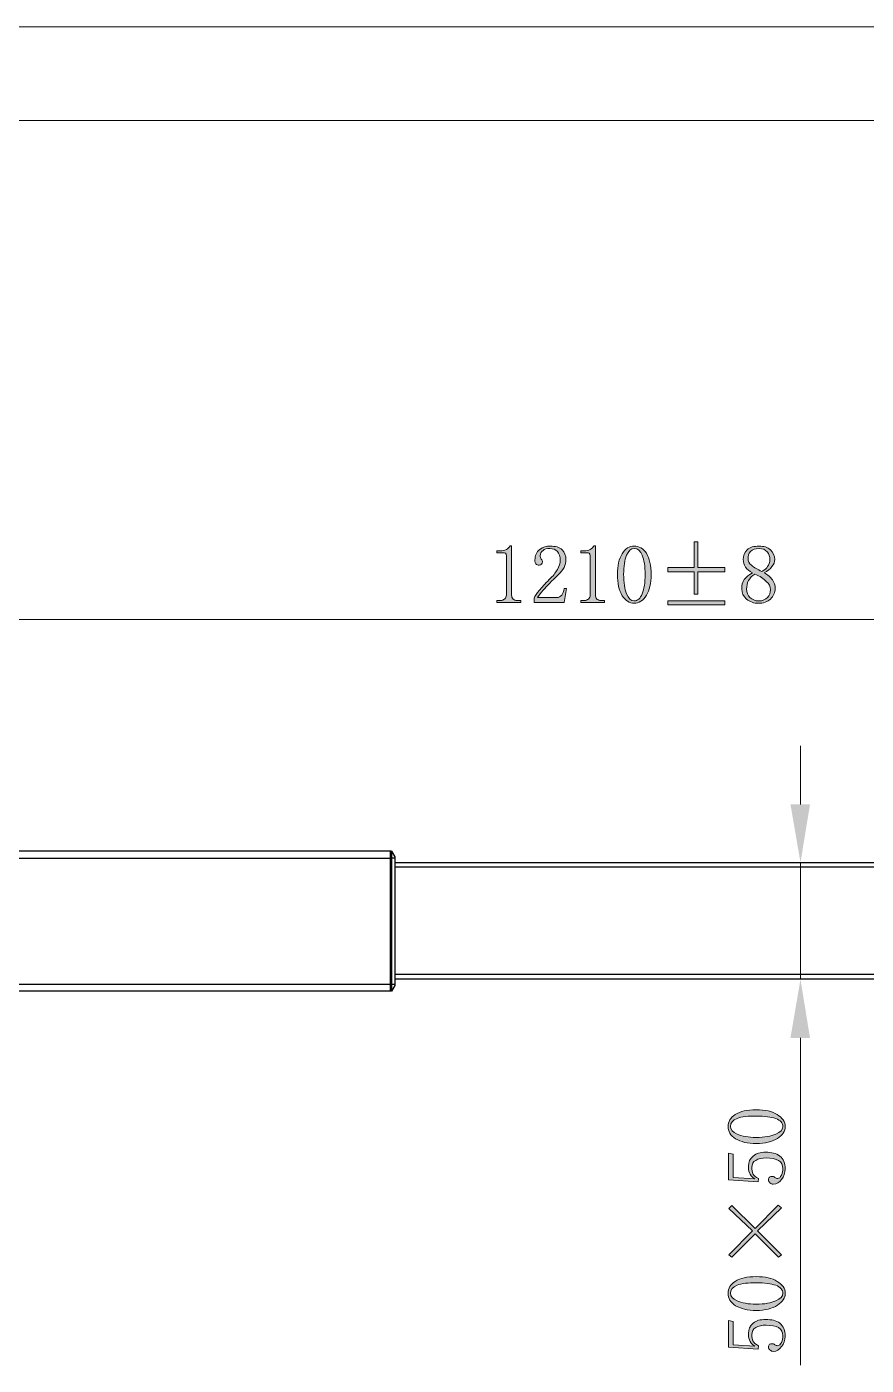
# Model space of a CAD drawing. Header units: millimetres. Extents: x 0 to 297, y 0 to 206.
# Drawn here: x 104.4 to 141.6, y 146.8 to 206.3 of the extents above; entities that cross this region are included whole.
import ezdxf

# ---------------------------------------------------------------- set-up
doc = ezdxf.new("R2010")
doc.units = ezdxf.units.MM

msp = doc.modelspace()

# ---------------------------------------------------------------- hatches: boundary and pattern name
h = msp.add_hatch(color=7)
edge = h.paths.add_edge_path(flags=0)
edge.add_spline(control_points=[(125.896088, 183.2456), (125.896088, 183.2456), (125.896088, 181.044302), (125.896088, 181.044302), (125.896088, 180.980802), (125.91729, 180.917302), (125.959588, 180.875004), (126.001886, 180.8326), (126.065386, 180.811504), (126.150088, 180.811504), (126.150088, 180.811504), (126.29829, 180.811504), (126.29829, 180.811504), (126.29829, 180.811504), (126.29829, 180.726802), (126.29829, 180.726802), (126.29829, 180.726802), (125.239886, 180.726802), (125.239886, 180.726802), (125.239886, 180.726802), (125.239886, 180.811504), (125.239886, 180.811504), (125.239886, 180.811504), (125.388088, 180.811504), (125.388088, 180.811504), (125.47279, 180.811504), (125.53629, 180.8326), (125.578588, 180.875004), (125.642088, 180.917302), (125.66329, 180.980802), (125.66329, 181.044302), (125.66329, 181.044302), (125.66329, 182.8011), (125.66329, 182.8011), (125.66329, 182.843504), (125.642088, 182.885802), (125.620886, 182.907004), (125.59979, 182.9281), (125.557386, 182.9281), (125.515088, 182.9281), (125.515088, 182.9281), (125.239886, 182.9281), (125.239886, 182.9281), (125.239886, 182.9281), (125.239886, 183.012802), (125.239886, 183.012802), (125.239886, 183.012802), (125.388088, 183.012802), (125.388088, 183.012802), (125.493886, 183.012802), (125.578588, 183.034004), (125.66329, 183.076302), (125.72679, 183.1186), (125.79029, 183.1821), (125.832588, 183.2456), (125.832588, 183.2456), (125.896088, 183.2456), (125.896088, 183.2456)], knot_values=[0, 0, 0, 0, 1, 1, 1, 2, 2, 2, 3, 3, 3, 4, 4, 4, 5, 5, 5, 6, 6, 6, 7, 7, 7, 8, 8, 8, 9, 9, 9, 10, 10, 10, 11, 11, 11, 12, 12, 12, 13, 13, 13, 14, 14, 14, 15, 15, 15, 16, 16, 16, 17, 17, 17, 18, 18, 18, 19, 19, 19, 19], degree=3, periodic=1)
edge = h.paths.add_edge_path(flags=0)
edge.add_spline(control_points=[(128.055088, 182.589504), (128.055088, 182.758802), (128.01279, 182.907004), (127.928088, 182.9916), (127.843386, 183.076302), (127.737588, 183.1186), (127.589386, 183.1186), (127.462386, 183.1186), (127.356588, 183.097504), (127.293088, 183.034004), (127.208386, 182.970504), (127.166088, 182.885802), (127.166088, 182.8011), (127.166088, 182.7376), (127.18729, 182.695302), (127.208386, 182.653004), (127.25079, 182.6106), (127.271886, 182.568302), (127.271886, 182.526004), (127.271886, 182.4836), (127.25079, 182.441302), (127.229588, 182.4201), (127.208386, 182.399004), (127.166088, 182.377802), (127.12379, 182.377802), (127.06029, 182.377802), (127.017886, 182.399004), (126.975588, 182.441302), (126.93329, 182.462504), (126.93329, 182.526004), (126.93329, 182.6106), (126.93329, 182.8011), (126.99679, 182.970504), (127.144886, 183.076302), (127.293088, 183.1821), (127.44129, 183.224504), (127.610588, 183.224504), (127.843386, 183.224504), (128.01279, 183.1821), (128.13979, 183.0551), (128.245588, 182.949302), (128.309088, 182.8011), (128.309088, 182.631802), (128.309088, 182.504802), (128.26679, 182.399004), (128.224386, 182.272004), (128.160886, 182.1661), (128.07629, 182.060302), (127.970386, 181.954504), (127.674088, 181.679302), (127.462386, 181.446504), (127.31429, 181.2771), (127.166088, 181.107802), (127.06029, 181.002004), (127.039088, 180.938504), (127.039088, 180.938504), (127.906886, 180.938504), (127.906886, 180.938504), (127.991588, 180.938504), (128.055088, 180.980802), (128.118588, 181.044302), (128.182088, 181.107802), (128.20329, 181.2136), (128.224386, 181.3406), (128.224386, 181.3406), (128.33029, 181.3406), (128.33029, 181.3406), (128.33029, 181.3406), (128.224386, 180.726802), (128.224386, 180.726802), (128.224386, 180.726802), (126.890886, 180.726802), (126.890886, 180.726802), (126.890886, 180.726802), (126.890886, 180.917302), (126.890886, 180.917302), (126.93329, 181.002004), (127.017886, 181.129004), (127.12379, 181.256004), (127.229588, 181.383004), (127.37779, 181.552302), (127.56829, 181.742802), (127.737588, 181.891004), (127.843386, 182.0391), (127.928088, 182.187302), (128.01279, 182.335504), (128.055088, 182.462504), (128.055088, 182.589504), (128.055088, 182.589504), (128.055088, 182.589504), (128.055088, 182.589504)], knot_values=[0, 0, 0, 0, 1, 1, 1, 2, 2, 2, 3, 3, 3, 4, 4, 4, 5, 5, 5, 6, 6, 6, 7, 7, 7, 8, 8, 8, 9, 9, 9, 10, 10, 10, 11, 11, 11, 12, 12, 12, 13, 13, 13, 14, 14, 14, 15, 15, 15, 16, 16, 16, 17, 17, 17, 18, 18, 18, 19, 19, 19, 20, 20, 20, 21, 21, 21, 22, 22, 22, 23, 23, 23, 24, 24, 24, 25, 25, 25, 26, 26, 26, 27, 27, 27, 28, 28, 28, 29, 29, 29, 30, 30, 30, 30], degree=3, periodic=1)
edge = h.paths.add_edge_path(flags=0)
edge.add_spline(control_points=[(129.621386, 183.2456), (129.621386, 183.2456), (129.621386, 181.044302), (129.621386, 181.044302), (129.621386, 180.980802), (129.642588, 180.917302), (129.684886, 180.875004), (129.72729, 180.8326), (129.79079, 180.811504), (129.875386, 180.811504), (129.875386, 180.811504), (130.023588, 180.811504), (130.023588, 180.811504), (130.023588, 180.811504), (130.023588, 180.726802), (130.023588, 180.726802), (130.023588, 180.726802), (128.96529, 180.726802), (128.96529, 180.726802), (128.96529, 180.726802), (128.96529, 180.811504), (128.96529, 180.811504), (128.96529, 180.811504), (129.113386, 180.811504), (129.113386, 180.811504), (129.198088, 180.811504), (129.261588, 180.8326), (129.303886, 180.875004), (129.367386, 180.917302), (129.388588, 180.980802), (129.388588, 181.044302), (129.388588, 181.044302), (129.388588, 182.8011), (129.388588, 182.8011), (129.388588, 182.843504), (129.367386, 182.885802), (129.34629, 182.907004), (129.325088, 182.9281), (129.28279, 182.9281), (129.240386, 182.9281), (129.240386, 182.9281), (128.96529, 182.9281), (128.96529, 182.9281), (128.96529, 182.9281), (128.96529, 183.012802), (128.96529, 183.012802), (128.96529, 183.012802), (129.113386, 183.012802), (129.113386, 183.012802), (129.21929, 183.012802), (129.303886, 183.034004), (129.388588, 183.076302), (129.452088, 183.1186), (129.515588, 183.1821), (129.557886, 183.2456), (129.557886, 183.2456), (129.621386, 183.2456), (129.621386, 183.2456)], knot_values=[0, 0, 0, 0, 1, 1, 1, 2, 2, 2, 3, 3, 3, 4, 4, 4, 5, 5, 5, 6, 6, 6, 7, 7, 7, 8, 8, 8, 9, 9, 9, 10, 10, 10, 11, 11, 11, 12, 12, 12, 13, 13, 13, 14, 14, 14, 15, 15, 15, 16, 16, 16, 17, 17, 17, 18, 18, 18, 19, 19, 19, 19], degree=3, periodic=1)
edge = h.paths.add_edge_path(flags=0)
edge.add_spline(control_points=[(131.335886, 183.1186), (131.208886, 183.1186), (131.081886, 183.012802), (130.99729, 182.822302), (130.912588, 182.6106), (130.87029, 182.314302), (130.87029, 181.9756), (130.87029, 181.5946), (130.912588, 181.319504), (130.99729, 181.107802), (131.081886, 180.8961), (131.208886, 180.790302), (131.335886, 180.790302), (131.484088, 180.790302), (131.611088, 180.8961), (131.69579, 181.107802), (131.780386, 181.319504), (131.82279, 181.5946), (131.82279, 181.9756), (131.82279, 182.314302), (131.780386, 182.6106), (131.69579, 182.822302), (131.611088, 183.012802), (131.50529, 183.1186), (131.335886, 183.1186), (131.335886, 183.1186), (131.335886, 183.1186), (131.335886, 183.1186)], knot_values=[0, 0, 0, 0, 1, 1, 1, 2, 2, 2, 3, 3, 3, 4, 4, 4, 5, 5, 5, 6, 6, 6, 7, 7, 7, 8, 8, 8, 9, 9, 9, 9], degree=3, periodic=1)
edge = h.paths.add_edge_path(flags=0)
edge.add_spline(control_points=[(131.335886, 180.684504), (131.12429, 180.684504), (130.954886, 180.811504), (130.80679, 181.0231), (130.658588, 181.256004), (130.595088, 181.573504), (130.595088, 181.9756), (130.595088, 182.3566), (130.658588, 182.653004), (130.80679, 182.885802), (130.93379, 183.1186), (131.12429, 183.224504), (131.335886, 183.224504), (131.547588, 183.224504), (131.738088, 183.1186), (131.88629, 182.907004), (132.01329, 182.6741), (132.097886, 182.3566), (132.097886, 181.9756), (132.097886, 181.573504), (132.01329, 181.256004), (131.88629, 181.044302), (131.738088, 180.811504), (131.547588, 180.684504), (131.335886, 180.684504), (131.335886, 180.684504), (131.335886, 180.684504), (131.335886, 180.684504)], knot_values=[0, 0, 0, 0, 1, 1, 1, 2, 2, 2, 3, 3, 3, 4, 4, 4, 5, 5, 5, 6, 6, 6, 7, 7, 7, 8, 8, 8, 9, 9, 9, 9], degree=3, periodic=1)
edge = h.paths.add_edge_path(flags=0)
edge.add_spline(control_points=[(132.83879, 180.621004), (132.83879, 180.621004), (132.83879, 180.790302), (132.83879, 180.790302), (132.83879, 180.790302), (135.357588, 180.790302), (135.357588, 180.790302), (135.357588, 180.790302), (135.357588, 180.621004), (135.357588, 180.621004), (135.357588, 180.621004), (132.83879, 180.621004), (132.83879, 180.621004)], knot_values=[0, 0, 0, 0, 1, 1, 1, 2, 2, 2, 3, 3, 3, 4, 4, 4, 4], degree=3, periodic=1)
edge = h.paths.add_edge_path(flags=0)
edge.add_spline(control_points=[(132.83879, 180.790302), (132.83879, 180.790302), (132.83879, 180.621004), (132.83879, 180.621004), (132.83879, 180.621004), (132.83879, 180.790302), (132.83879, 180.790302)], knot_values=[0, 0, 0, 0, 1, 1, 1, 2, 2, 2, 2], degree=3, periodic=1)
edge = h.paths.add_edge_path(flags=0)
edge.add_spline(control_points=[(134.002886, 183.415004), (134.002886, 183.415004), (134.17229, 183.415004), (134.17229, 183.415004), (134.17229, 183.415004), (134.17229, 182.272004), (134.17229, 182.272004), (134.17229, 182.272004), (135.357588, 182.272004), (135.357588, 182.272004), (135.357588, 182.272004), (135.357588, 182.081504), (135.357588, 182.081504), (135.357588, 182.081504), (134.17229, 182.081504), (134.17229, 182.081504), (134.17229, 182.081504), (134.17229, 181.0866), (134.17229, 181.0866), (134.17229, 181.0866), (134.002886, 181.0866), (134.002886, 181.0866), (134.002886, 181.0866), (134.002886, 182.081504), (134.002886, 182.081504), (134.002886, 182.081504), (132.83879, 182.081504), (132.83879, 182.081504), (132.83879, 182.081504), (132.83879, 182.272004), (132.83879, 182.272004), (132.83879, 182.272004), (134.002886, 182.272004), (134.002886, 182.272004), (134.002886, 182.272004), (134.002886, 183.415004), (134.002886, 183.415004)], knot_values=[0, 0, 0, 0, 1, 1, 1, 2, 2, 2, 3, 3, 3, 4, 4, 4, 5, 5, 5, 6, 6, 6, 7, 7, 7, 8, 8, 8, 9, 9, 9, 10, 10, 10, 11, 11, 11, 12, 12, 12, 12], degree=3, periodic=1)
edge = h.paths.add_edge_path(flags=0)
edge.add_spline(control_points=[(136.33129, 181.319504), (136.33129, 181.171302), (136.373588, 181.044302), (136.479386, 180.938504), (136.58529, 180.853802), (136.71229, 180.790302), (136.860386, 180.790302), (137.050886, 180.790302), (137.177886, 180.853802), (137.262588, 180.938504), (137.34729, 181.044302), (137.389588, 181.1501), (137.389588, 181.298302), (137.389588, 181.425302), (137.326088, 181.552302), (137.199088, 181.6581), (137.09329, 181.7851), (136.923886, 181.891004), (136.691088, 181.9756), (136.564088, 181.9121), (136.479386, 181.806302), (136.415886, 181.700504), (136.352386, 181.573504), (136.33129, 181.446504), (136.33129, 181.319504), (136.33129, 181.319504), (136.33129, 181.319504), (136.33129, 181.319504)], knot_values=[0, 0, 0, 0, 1, 1, 1, 2, 2, 2, 3, 3, 3, 4, 4, 4, 5, 5, 5, 6, 6, 6, 7, 7, 7, 8, 8, 8, 9, 9, 9, 9], degree=3, periodic=1)
edge = h.paths.add_edge_path(flags=0)
edge.add_spline(control_points=[(137.60129, 181.3406), (137.60129, 181.171302), (137.516588, 181.002004), (137.389588, 180.875004), (137.262588, 180.748004), (137.072088, 180.684504), (136.860386, 180.684504), (136.64879, 180.684504), (136.479386, 180.748004), (136.33129, 180.875004), (136.183088, 181.002004), (136.119588, 181.1501), (136.119588, 181.319504), (136.119588, 181.488802), (136.14079, 181.615802), (136.225386, 181.742802), (136.310088, 181.8486), (136.437088, 181.954504), (136.58529, 182.0391), (136.45829, 182.1026), (136.352386, 182.187302), (136.288886, 182.2931), (136.20429, 182.399004), (136.183088, 182.504802), (136.183088, 182.631802), (136.183088, 182.8011), (136.246588, 182.949302), (136.352386, 183.0551), (136.479386, 183.1821), (136.669886, 183.224504), (136.881588, 183.224504), (137.09329, 183.224504), (137.262588, 183.1821), (137.389588, 183.0551), (137.516588, 182.949302), (137.580088, 182.8011), (137.580088, 182.631802), (137.580088, 182.526004), (137.53779, 182.4201), (137.453088, 182.314302), (137.389588, 182.208504), (137.262588, 182.123802), (137.114386, 182.0391), (137.28379, 181.954504), (137.389588, 181.8486), (137.47429, 181.7216), (137.558886, 181.615802), (137.60129, 181.488802), (137.60129, 181.3406), (137.60129, 181.3406), (137.60129, 181.3406), (137.60129, 181.3406)], knot_values=[0, 0, 0, 0, 1, 1, 1, 2, 2, 2, 3, 3, 3, 4, 4, 4, 5, 5, 5, 6, 6, 6, 7, 7, 7, 8, 8, 8, 9, 9, 9, 10, 10, 10, 11, 11, 11, 12, 12, 12, 13, 13, 13, 14, 14, 14, 15, 15, 15, 16, 16, 16, 17, 17, 17, 17], degree=3, periodic=1)
edge = h.paths.add_edge_path(flags=0)
edge.add_spline(control_points=[(137.368386, 182.631802), (137.368386, 182.758802), (137.326088, 182.8646), (137.241386, 182.970504), (137.15679, 183.076302), (137.050886, 183.1186), (136.881588, 183.1186), (136.71229, 183.1186), (136.58529, 183.076302), (136.500588, 182.9916), (136.415886, 182.885802), (136.39479, 182.780004), (136.39479, 182.6741), (136.39479, 182.568302), (136.437088, 182.462504), (136.542886, 182.377802), (136.669886, 182.272004), (136.818088, 182.187302), (137.008588, 182.1026), (137.135588, 182.1661), (137.22029, 182.2296), (137.262588, 182.314302), (137.326088, 182.399004), (137.368386, 182.504802), (137.368386, 182.631802)], knot_values=[0, 0, 0, 0, 1, 1, 1, 2, 2, 2, 3, 3, 3, 4, 4, 4, 5, 5, 5, 6, 6, 6, 7, 7, 7, 8, 8, 8, 8], degree=3, periodic=1)
h = msp.add_hatch(color=7)
h.dxf.hatch_style = 2
h.paths.add_polyline_path([(138.278588, 171.7521), (139.146386, 171.7521), (138.723088, 169.169802)])
h = msp.add_hatch(color=7)
h.dxf.hatch_style = 2
h.paths.add_polyline_path([(139.146386, 161.380504), (138.278588, 161.380504), (138.723088, 163.984004)])
h = msp.add_hatch(color=7)
edge = h.paths.add_edge_path(flags=0)
edge.add_spline(control_points=[(136.415886, 148.2571), (136.415886, 148.426504), (136.479386, 148.595802), (136.627588, 148.7016), (136.754588, 148.8286), (136.945088, 148.871004), (137.177886, 148.871004), (137.431886, 148.871004), (137.643588, 148.8286), (137.812886, 148.7016), (137.961088, 148.5746), (138.04579, 148.3841), (138.04579, 148.1301), (138.04579, 147.960802), (137.98229, 147.791504), (137.876386, 147.664504), (137.79179, 147.537504), (137.66479, 147.452802), (137.516588, 147.452802), (137.453088, 147.452802), (137.41079, 147.474004), (137.368386, 147.516302), (137.326088, 147.537504), (137.304886, 147.601004), (137.304886, 147.643302), (137.304886, 147.706802), (137.326088, 147.7491), (137.34729, 147.770302), (137.389588, 147.791504), (137.431886, 147.791504), (137.453088, 147.791504), (137.516588, 147.791504), (137.558886, 147.791504), (137.580088, 147.7491), (137.622386, 147.728004), (137.66479, 147.706802), (137.707088, 147.706802), (137.770588, 147.706802), (137.834088, 147.7491), (137.876386, 147.855004), (137.91879, 147.9396), (137.939886, 148.045504), (137.939886, 148.151302), (137.939886, 148.299504), (137.876386, 148.426504), (137.749386, 148.5111), (137.622386, 148.5746), (137.431886, 148.617004), (137.199088, 148.617004), (137.008588, 148.617004), (136.860386, 148.595802), (136.733386, 148.5111), (136.606386, 148.4476), (136.564088, 148.341802), (136.564088, 148.1936), (136.564088, 148.087802), (136.58529, 147.982004), (136.606386, 147.918504), (136.64879, 147.833802), (136.733386, 147.770302), (136.860386, 147.706802), (136.860386, 147.706802), (136.83929, 147.5586), (136.83929, 147.5586), (136.83929, 147.5586), (135.526886, 147.643302), (135.526886, 147.643302), (135.526886, 147.643302), (135.526886, 148.8286), (135.526886, 148.8286), (135.526886, 148.8286), (135.738588, 148.786302), (135.738588, 148.786302), (135.738588, 148.786302), (135.738588, 147.7491), (135.738588, 147.7491), (135.738588, 147.7491), (136.691088, 147.6856), (136.691088, 147.6856), (136.564088, 147.770302), (136.479386, 147.8761), (136.45829, 147.960802), (136.415886, 148.0666), (136.415886, 148.151302), (136.415886, 148.2571), (136.415886, 148.2571), (136.415886, 148.2571), (136.415886, 148.2571)], knot_values=[0, 0, 0, 0, 1, 1, 1, 2, 2, 2, 3, 3, 3, 4, 4, 4, 5, 5, 5, 6, 6, 6, 7, 7, 7, 8, 8, 8, 9, 9, 9, 10, 10, 10, 11, 11, 11, 12, 12, 12, 13, 13, 13, 14, 14, 14, 15, 15, 15, 16, 16, 16, 17, 17, 17, 18, 18, 18, 19, 19, 19, 20, 20, 20, 21, 21, 21, 22, 22, 22, 23, 23, 23, 24, 24, 24, 25, 25, 25, 26, 26, 26, 27, 27, 27, 28, 28, 28, 29, 29, 29, 29], degree=3, periodic=1)
edge = h.paths.add_edge_path(flags=0)
edge.add_spline(control_points=[(135.611588, 150.0351), (135.611588, 149.9081), (135.717386, 149.7811), (135.907886, 149.696504), (136.119588, 149.611802), (136.415886, 149.548302), (136.754588, 149.548302), (137.135588, 149.548302), (137.41079, 149.611802), (137.622386, 149.696504), (137.834088, 149.7811), (137.939886, 149.9081), (137.939886, 150.0351), (137.939886, 150.183302), (137.834088, 150.310302), (137.622386, 150.395004), (137.41079, 150.458504), (137.135588, 150.500802), (136.754588, 150.500802), (136.415886, 150.500802), (136.119588, 150.4796), (135.907886, 150.395004), (135.717386, 150.310302), (135.611588, 150.204504), (135.611588, 150.0351), (135.611588, 150.0351), (135.611588, 150.0351), (135.611588, 150.0351)], knot_values=[0, 0, 0, 0, 1, 1, 1, 2, 2, 2, 3, 3, 3, 4, 4, 4, 5, 5, 5, 6, 6, 6, 7, 7, 7, 8, 8, 8, 9, 9, 9, 9], degree=3, periodic=1)
edge = h.paths.add_edge_path(flags=0)
edge.add_spline(control_points=[(138.04579, 150.0351), (138.04579, 149.823504), (137.91879, 149.6541), (137.707088, 149.506004), (137.47429, 149.357802), (137.15679, 149.2731), (136.754588, 149.2731), (136.373588, 149.2731), (136.07729, 149.357802), (135.844386, 149.484802), (135.611588, 149.633004), (135.50579, 149.823504), (135.50579, 150.0351), (135.50579, 150.246802), (135.611588, 150.437302), (135.82329, 150.564302), (136.056088, 150.712504), (136.352386, 150.776004), (136.754588, 150.776004), (137.15679, 150.776004), (137.47429, 150.712504), (137.685886, 150.564302), (137.91879, 150.437302), (138.04579, 150.246802), (138.04579, 150.0351), (138.04579, 150.0351), (138.04579, 150.0351), (138.04579, 150.0351)], knot_values=[0, 0, 0, 0, 1, 1, 1, 2, 2, 2, 3, 3, 3, 4, 4, 4, 5, 5, 5, 6, 6, 6, 7, 7, 7, 8, 8, 8, 9, 9, 9, 9], degree=3, periodic=1)
edge = h.paths.add_edge_path(flags=0)
edge.add_spline(control_points=[(135.548088, 151.7496), (135.548088, 151.7496), (136.58529, 152.808004), (136.58529, 152.808004), (136.58529, 152.808004), (135.548088, 153.802802), (135.548088, 153.802802), (135.548088, 153.802802), (135.675088, 153.929802), (135.675088, 153.929802), (135.675088, 153.929802), (136.71229, 152.913802), (136.71229, 152.913802), (136.71229, 152.913802), (137.72829, 153.951004), (137.72829, 153.951004), (137.72829, 153.951004), (137.876386, 153.824004), (137.876386, 153.824004), (137.876386, 153.824004), (136.818088, 152.808004), (136.818088, 152.808004), (136.818088, 152.808004), (137.876386, 151.7496), (137.876386, 151.7496), (137.876386, 151.7496), (137.749386, 151.643802), (137.749386, 151.643802), (137.749386, 151.643802), (136.71229, 152.681004), (136.71229, 152.681004), (136.71229, 152.681004), (135.675088, 151.643802), (135.675088, 151.643802), (135.675088, 151.643802), (135.548088, 151.7496), (135.548088, 151.7496)], knot_values=[0, 0, 0, 0, 1, 1, 1, 2, 2, 2, 3, 3, 3, 4, 4, 4, 5, 5, 5, 6, 6, 6, 7, 7, 7, 8, 8, 8, 9, 9, 9, 10, 10, 10, 11, 11, 11, 12, 12, 12, 12], degree=3, periodic=1)
edge = h.paths.add_edge_path(flags=0)
edge.add_spline(control_points=[(136.415886, 155.6866), (136.415886, 155.856004), (136.479386, 156.025302), (136.627588, 156.1311), (136.754588, 156.2581), (136.945088, 156.300504), (137.177886, 156.300504), (137.431886, 156.300504), (137.643588, 156.2581), (137.812886, 156.1311), (137.961088, 156.0041), (138.04579, 155.8136), (138.04579, 155.5596), (138.04579, 155.390302), (137.98229, 155.221004), (137.876386, 155.094004), (137.79179, 154.967004), (137.66479, 154.882302), (137.516588, 154.882302), (137.453088, 154.882302), (137.41079, 154.903504), (137.368386, 154.945802), (137.326088, 154.967004), (137.304886, 155.030504), (137.304886, 155.072802), (137.304886, 155.136302), (137.326088, 155.1786), (137.34729, 155.199802), (137.389588, 155.221004), (137.431886, 155.221004), (137.453088, 155.221004), (137.516588, 155.221004), (137.558886, 155.221004), (137.580088, 155.1786), (137.622386, 155.157504), (137.66479, 155.136302), (137.707088, 155.136302), (137.770588, 155.136302), (137.834088, 155.1786), (137.876386, 155.284504), (137.91879, 155.3691), (137.939886, 155.475004), (137.939886, 155.580802), (137.939886, 155.729004), (137.876386, 155.856004), (137.749386, 155.9406), (137.622386, 156.0041), (137.431886, 156.046504), (137.199088, 156.046504), (137.008588, 156.046504), (136.860386, 156.025302), (136.733386, 155.9406), (136.606386, 155.8771), (136.564088, 155.771302), (136.564088, 155.6231), (136.564088, 155.517302), (136.58529, 155.411504), (136.606386, 155.348004), (136.64879, 155.263302), (136.733386, 155.199802), (136.860386, 155.136302), (136.860386, 155.136302), (136.83929, 154.9881), (136.83929, 154.9881), (136.83929, 154.9881), (135.526886, 155.072802), (135.526886, 155.072802), (135.526886, 155.072802), (135.526886, 156.2581), (135.526886, 156.2581), (135.526886, 156.2581), (135.738588, 156.215802), (135.738588, 156.215802), (135.738588, 156.215802), (135.738588, 155.1786), (135.738588, 155.1786), (135.738588, 155.1786), (136.691088, 155.1151), (136.691088, 155.1151), (136.564088, 155.199802), (136.479386, 155.3056), (136.45829, 155.390302), (136.415886, 155.4961), (136.415886, 155.580802), (136.415886, 155.6866), (136.415886, 155.6866), (136.415886, 155.6866), (136.415886, 155.6866)], knot_values=[0, 0, 0, 0, 1, 1, 1, 2, 2, 2, 3, 3, 3, 4, 4, 4, 5, 5, 5, 6, 6, 6, 7, 7, 7, 8, 8, 8, 9, 9, 9, 10, 10, 10, 11, 11, 11, 12, 12, 12, 13, 13, 13, 14, 14, 14, 15, 15, 15, 16, 16, 16, 17, 17, 17, 18, 18, 18, 19, 19, 19, 20, 20, 20, 21, 21, 21, 22, 22, 22, 23, 23, 23, 24, 24, 24, 25, 25, 25, 26, 26, 26, 27, 27, 27, 28, 28, 28, 29, 29, 29, 29], degree=3, periodic=1)
edge = h.paths.add_edge_path(flags=0)
edge.add_spline(control_points=[(135.611588, 157.443504), (135.611588, 157.316504), (135.717386, 157.189504), (135.907886, 157.104802), (136.119588, 157.0201), (136.415886, 156.9566), (136.754588, 156.9566), (137.135588, 156.9566), (137.41079, 157.0201), (137.622386, 157.104802), (137.834088, 157.189504), (137.939886, 157.316504), (137.939886, 157.443504), (137.939886, 157.5916), (137.834088, 157.7186), (137.622386, 157.803302), (137.41079, 157.866802), (137.135588, 157.9091), (136.754588, 157.9091), (136.415886, 157.9091), (136.119588, 157.888004), (135.907886, 157.803302), (135.717386, 157.7186), (135.611588, 157.612802), (135.611588, 157.443504), (135.611588, 157.443504), (135.611588, 157.443504), (135.611588, 157.443504)], knot_values=[0, 0, 0, 0, 1, 1, 1, 2, 2, 2, 3, 3, 3, 4, 4, 4, 5, 5, 5, 6, 6, 6, 7, 7, 7, 8, 8, 8, 9, 9, 9, 9], degree=3, periodic=1)
edge = h.paths.add_edge_path(flags=0)
edge.add_spline(control_points=[(138.04579, 157.443504), (138.04579, 157.231802), (137.91879, 157.062504), (137.707088, 156.914302), (137.47429, 156.7661), (137.15679, 156.681504), (136.754588, 156.681504), (136.373588, 156.681504), (136.07729, 156.7661), (135.844386, 156.8931), (135.611588, 157.041302), (135.50579, 157.231802), (135.50579, 157.443504), (135.50579, 157.6551), (135.611588, 157.8456), (135.82329, 157.9726), (136.056088, 158.120802), (136.352386, 158.184302), (136.754588, 158.184302), (137.15679, 158.184302), (137.47429, 158.120802), (137.685886, 157.9726), (137.91879, 157.8456), (138.04579, 157.6551), (138.04579, 157.443504)], knot_values=[0, 0, 0, 0, 1, 1, 1, 2, 2, 2, 3, 3, 3, 4, 4, 4, 5, 5, 5, 6, 6, 6, 7, 7, 7, 8, 8, 8, 8], degree=3, periodic=1)

# ---------------------------------------------------------------- linework, layer by layer
at = {"color": 7, "lineweight": 5}
msp.add_lwpolyline([(296.774588, 206.2961), (0.25079, 206.2961)], dxfattribs=at)
at = {"color": 7, "lineweight": 13}
msp.add_lwpolyline([(292.625604, 202.126302), (15.892604, 202.126302)], dxfattribs=at)
at = {"color": 7, "lineweight": 5}
for points in [[(134.002886, 183.415004), (134.17229, 183.415004), (134.17229, 182.272004), (135.357588, 182.272004), (135.357588, 182.081504), (134.17229, 182.081504), (134.17229, 181.0866), (134.002886, 181.0866), (134.002886, 182.081504), (132.83879, 182.081504), (132.83879, 182.272004), (134.002886, 182.272004)], [(132.83879, 180.621004), (132.83879, 180.790302), (135.357588, 180.790302), (135.357588, 180.621004)], [(135.548088, 151.7496), (136.58529, 152.808004), (135.548088, 153.802802), (135.675088, 153.929802), (136.71229, 152.913802), (137.72829, 153.951004), (137.876386, 153.824004), (136.818088, 152.808004), (137.876386, 151.7496), (137.749386, 151.643802), (136.71229, 152.681004), (135.675088, 151.643802)]]:
    msp.add_lwpolyline(points, close=True, dxfattribs=at)
at = {"color": 7, "lineweight": 15}
for points in [[(71.264886, 179.964802), (191.57629, 179.964802)], [(138.723088, 174.3556), (138.723088, 171.7521)], [(139.844886, 169.169802), (137.431886, 169.169802)], [(138.723088, 169.169802), (138.723088, 163.984004)], [(139.844886, 163.984004), (137.431886, 163.984004)], [(138.723088, 161.380504), (138.723088, 146.839004)]]:
    msp.add_lwpolyline(points, dxfattribs=at)
at = {"color": 7, "lineweight": 25}
for points in [[(120.498588, 169.677802), (68.661386, 169.677802), (68.661386, 169.360302)], [(120.498588, 169.677802), (120.498588, 169.360302)], [(120.562088, 169.677802), (120.498588, 169.677802)], [(120.562088, 169.677802), (120.562088, 169.360302)], [(120.562088, 169.677802), (120.71029, 169.423802)], [(68.661386, 169.360302), (120.498588, 169.360302)], [(120.498588, 169.360302), (120.498588, 163.772302)], [(120.498588, 169.360302), (120.562088, 169.360302)], [(120.562088, 169.360302), (120.562088, 163.772302)], [(120.71029, 169.360302), (120.562088, 169.360302)], [(120.71029, 169.423802), (120.71029, 169.360302)], [(120.71029, 169.360302), (120.71029, 163.772302)], [(120.71029, 169.169802), (160.27079, 169.169802), (160.27079, 168.9581)], [(160.27079, 168.9581), (120.71029, 168.9581)], [(160.27079, 164.1956), (120.71029, 164.1956)], [(68.661386, 163.772302), (120.498588, 163.772302)], [(120.498588, 163.772302), (120.498588, 163.454802), (68.661386, 163.454802)], [(120.562088, 163.772302), (120.562088, 163.454802), (120.498588, 163.454802)], [(120.562088, 163.772302), (120.498588, 163.772302)], [(120.562088, 163.772302), (120.71029, 163.772302)], [(120.71029, 163.772302), (120.71029, 163.708802), (120.562088, 163.454802)], [(160.27079, 163.984004), (120.71029, 163.984004)]]:
    msp.add_lwpolyline(points, dxfattribs=at)
at = {"color": 7, "lineweight": 5}
for points, knots in [([(125.896088, 183.2456), (125.896088, 183.2456), (125.896088, 181.044302), (125.896088, 181.044302), (125.896088, 180.980802), (125.91729, 180.917302), (125.959588, 180.875004), (126.001886, 180.8326), (126.065386, 180.811504), (126.150088, 180.811504), (126.150088, 180.811504), (126.29829, 180.811504), (126.29829, 180.811504), (126.29829, 180.811504), (126.29829, 180.726802), (126.29829, 180.726802), (126.29829, 180.726802), (125.239886, 180.726802), (125.239886, 180.726802), (125.239886, 180.726802), (125.239886, 180.811504), (125.239886, 180.811504), (125.239886, 180.811504), (125.388088, 180.811504), (125.388088, 180.811504), (125.47279, 180.811504), (125.53629, 180.8326), (125.578588, 180.875004), (125.642088, 180.917302), (125.66329, 180.980802), (125.66329, 181.044302), (125.66329, 181.044302), (125.66329, 182.8011), (125.66329, 182.8011), (125.66329, 182.843504), (125.642088, 182.885802), (125.620886, 182.907004), (125.59979, 182.9281), (125.557386, 182.9281), (125.515088, 182.9281), (125.515088, 182.9281), (125.239886, 182.9281), (125.239886, 182.9281), (125.239886, 182.9281), (125.239886, 183.012802), (125.239886, 183.012802), (125.239886, 183.012802), (125.388088, 183.012802), (125.388088, 183.012802), (125.493886, 183.012802), (125.578588, 183.034004), (125.66329, 183.076302), (125.72679, 183.1186), (125.79029, 183.1821), (125.832588, 183.2456), (125.832588, 183.2456), (125.896088, 183.2456), (125.896088, 183.2456)], [0, 0, 0, 0, 1, 1, 1, 2, 2, 2, 3, 3, 3, 4, 4, 4, 5, 5, 5, 6, 6, 6, 7, 7, 7, 8, 8, 8, 9, 9, 9, 10, 10, 10, 11, 11, 11, 12, 12, 12, 13, 13, 13, 14, 14, 14, 15, 15, 15, 16, 16, 16, 17, 17, 17, 18, 18, 18, 19, 19, 19, 19]), ([(128.055088, 182.589504), (128.055088, 182.758802), (128.01279, 182.907004), (127.928088, 182.9916), (127.843386, 183.076302), (127.737588, 183.1186), (127.589386, 183.1186), (127.462386, 183.1186), (127.356588, 183.097504), (127.293088, 183.034004), (127.208386, 182.970504), (127.166088, 182.885802), (127.166088, 182.8011), (127.166088, 182.7376), (127.18729, 182.695302), (127.208386, 182.653004), (127.25079, 182.6106), (127.271886, 182.568302), (127.271886, 182.526004), (127.271886, 182.4836), (127.25079, 182.441302), (127.229588, 182.4201), (127.208386, 182.399004), (127.166088, 182.377802), (127.12379, 182.377802), (127.06029, 182.377802), (127.017886, 182.399004), (126.975588, 182.441302), (126.93329, 182.462504), (126.93329, 182.526004), (126.93329, 182.6106), (126.93329, 182.8011), (126.99679, 182.970504), (127.144886, 183.076302), (127.293088, 183.1821), (127.44129, 183.224504), (127.610588, 183.224504), (127.843386, 183.224504), (128.01279, 183.1821), (128.13979, 183.0551), (128.245588, 182.949302), (128.309088, 182.8011), (128.309088, 182.631802), (128.309088, 182.504802), (128.26679, 182.399004), (128.224386, 182.272004), (128.160886, 182.1661), (128.07629, 182.060302), (127.970386, 181.954504), (127.674088, 181.679302), (127.462386, 181.446504), (127.31429, 181.2771), (127.166088, 181.107802), (127.06029, 181.002004), (127.039088, 180.938504), (127.039088, 180.938504), (127.906886, 180.938504), (127.906886, 180.938504), (127.991588, 180.938504), (128.055088, 180.980802), (128.118588, 181.044302), (128.182088, 181.107802), (128.20329, 181.2136), (128.224386, 181.3406), (128.224386, 181.3406), (128.33029, 181.3406), (128.33029, 181.3406), (128.33029, 181.3406), (128.224386, 180.726802), (128.224386, 180.726802), (128.224386, 180.726802), (126.890886, 180.726802), (126.890886, 180.726802), (126.890886, 180.726802), (126.890886, 180.917302), (126.890886, 180.917302), (126.93329, 181.002004), (127.017886, 181.129004), (127.12379, 181.256004), (127.229588, 181.383004), (127.37779, 181.552302), (127.56829, 181.742802), (127.737588, 181.891004), (127.843386, 182.0391), (127.928088, 182.187302), (128.01279, 182.335504), (128.055088, 182.462504), (128.055088, 182.589504), (128.055088, 182.589504), (128.055088, 182.589504), (128.055088, 182.589504)], [0, 0, 0, 0, 1, 1, 1, 2, 2, 2, 3, 3, 3, 4, 4, 4, 5, 5, 5, 6, 6, 6, 7, 7, 7, 8, 8, 8, 9, 9, 9, 10, 10, 10, 11, 11, 11, 12, 12, 12, 13, 13, 13, 14, 14, 14, 15, 15, 15, 16, 16, 16, 17, 17, 17, 18, 18, 18, 19, 19, 19, 20, 20, 20, 21, 21, 21, 22, 22, 22, 23, 23, 23, 24, 24, 24, 25, 25, 25, 26, 26, 26, 27, 27, 27, 28, 28, 28, 29, 29, 29, 30, 30, 30, 30]), ([(129.621386, 183.2456), (129.621386, 183.2456), (129.621386, 181.044302), (129.621386, 181.044302), (129.621386, 180.980802), (129.642588, 180.917302), (129.684886, 180.875004), (129.72729, 180.8326), (129.79079, 180.811504), (129.875386, 180.811504), (129.875386, 180.811504), (130.023588, 180.811504), (130.023588, 180.811504), (130.023588, 180.811504), (130.023588, 180.726802), (130.023588, 180.726802), (130.023588, 180.726802), (128.96529, 180.726802), (128.96529, 180.726802), (128.96529, 180.726802), (128.96529, 180.811504), (128.96529, 180.811504), (128.96529, 180.811504), (129.113386, 180.811504), (129.113386, 180.811504), (129.198088, 180.811504), (129.261588, 180.8326), (129.303886, 180.875004), (129.367386, 180.917302), (129.388588, 180.980802), (129.388588, 181.044302), (129.388588, 181.044302), (129.388588, 182.8011), (129.388588, 182.8011), (129.388588, 182.843504), (129.367386, 182.885802), (129.34629, 182.907004), (129.325088, 182.9281), (129.28279, 182.9281), (129.240386, 182.9281), (129.240386, 182.9281), (128.96529, 182.9281), (128.96529, 182.9281), (128.96529, 182.9281), (128.96529, 183.012802), (128.96529, 183.012802), (128.96529, 183.012802), (129.113386, 183.012802), (129.113386, 183.012802), (129.21929, 183.012802), (129.303886, 183.034004), (129.388588, 183.076302), (129.452088, 183.1186), (129.515588, 183.1821), (129.557886, 183.2456), (129.557886, 183.2456), (129.621386, 183.2456), (129.621386, 183.2456)], [0, 0, 0, 0, 1, 1, 1, 2, 2, 2, 3, 3, 3, 4, 4, 4, 5, 5, 5, 6, 6, 6, 7, 7, 7, 8, 8, 8, 9, 9, 9, 10, 10, 10, 11, 11, 11, 12, 12, 12, 13, 13, 13, 14, 14, 14, 15, 15, 15, 16, 16, 16, 17, 17, 17, 18, 18, 18, 19, 19, 19, 19]), ([(131.335886, 180.684504), (131.12429, 180.684504), (130.954886, 180.811504), (130.80679, 181.0231), (130.658588, 181.256004), (130.595088, 181.573504), (130.595088, 181.9756), (130.595088, 182.3566), (130.658588, 182.653004), (130.80679, 182.885802), (130.93379, 183.1186), (131.12429, 183.224504), (131.335886, 183.224504), (131.547588, 183.224504), (131.738088, 183.1186), (131.88629, 182.907004), (132.01329, 182.6741), (132.097886, 182.3566), (132.097886, 181.9756), (132.097886, 181.573504), (132.01329, 181.256004), (131.88629, 181.044302), (131.738088, 180.811504), (131.547588, 180.684504), (131.335886, 180.684504), (131.335886, 180.684504), (131.335886, 180.684504), (131.335886, 180.684504)], [0, 0, 0, 0, 1, 1, 1, 2, 2, 2, 3, 3, 3, 4, 4, 4, 5, 5, 5, 6, 6, 6, 7, 7, 7, 8, 8, 8, 9, 9, 9, 9]), ([(137.60129, 181.3406), (137.60129, 181.171302), (137.516588, 181.002004), (137.389588, 180.875004), (137.262588, 180.748004), (137.072088, 180.684504), (136.860386, 180.684504), (136.64879, 180.684504), (136.479386, 180.748004), (136.33129, 180.875004), (136.183088, 181.002004), (136.119588, 181.1501), (136.119588, 181.319504), (136.119588, 181.488802), (136.14079, 181.615802), (136.225386, 181.742802), (136.310088, 181.8486), (136.437088, 181.954504), (136.58529, 182.0391), (136.45829, 182.1026), (136.352386, 182.187302), (136.288886, 182.2931), (136.20429, 182.399004), (136.183088, 182.504802), (136.183088, 182.631802), (136.183088, 182.8011), (136.246588, 182.949302), (136.352386, 183.0551), (136.479386, 183.1821), (136.669886, 183.224504), (136.881588, 183.224504), (137.09329, 183.224504), (137.262588, 183.1821), (137.389588, 183.0551), (137.516588, 182.949302), (137.580088, 182.8011), (137.580088, 182.631802), (137.580088, 182.526004), (137.53779, 182.4201), (137.453088, 182.314302), (137.389588, 182.208504), (137.262588, 182.123802), (137.114386, 182.0391), (137.28379, 181.954504), (137.389588, 181.8486), (137.47429, 181.7216), (137.558886, 181.615802), (137.60129, 181.488802), (137.60129, 181.3406), (137.60129, 181.3406), (137.60129, 181.3406), (137.60129, 181.3406)], [0, 0, 0, 0, 1, 1, 1, 2, 2, 2, 3, 3, 3, 4, 4, 4, 5, 5, 5, 6, 6, 6, 7, 7, 7, 8, 8, 8, 9, 9, 9, 10, 10, 10, 11, 11, 11, 12, 12, 12, 13, 13, 13, 14, 14, 14, 15, 15, 15, 16, 16, 16, 17, 17, 17, 17]), ([(131.335886, 183.1186), (131.208886, 183.1186), (131.081886, 183.012802), (130.99729, 182.822302), (130.912588, 182.6106), (130.87029, 182.314302), (130.87029, 181.9756), (130.87029, 181.5946), (130.912588, 181.319504), (130.99729, 181.107802), (131.081886, 180.8961), (131.208886, 180.790302), (131.335886, 180.790302), (131.484088, 180.790302), (131.611088, 180.8961), (131.69579, 181.107802), (131.780386, 181.319504), (131.82279, 181.5946), (131.82279, 181.9756), (131.82279, 182.314302), (131.780386, 182.6106), (131.69579, 182.822302), (131.611088, 183.012802), (131.50529, 183.1186), (131.335886, 183.1186), (131.335886, 183.1186), (131.335886, 183.1186), (131.335886, 183.1186)], [0, 0, 0, 0, 1, 1, 1, 2, 2, 2, 3, 3, 3, 4, 4, 4, 5, 5, 5, 6, 6, 6, 7, 7, 7, 8, 8, 8, 9, 9, 9, 9]), ([(137.368386, 182.631802), (137.368386, 182.758802), (137.326088, 182.8646), (137.241386, 182.970504), (137.15679, 183.076302), (137.050886, 183.1186), (136.881588, 183.1186), (136.71229, 183.1186), (136.58529, 183.076302), (136.500588, 182.9916), (136.415886, 182.885802), (136.39479, 182.780004), (136.39479, 182.6741), (136.39479, 182.568302), (136.437088, 182.462504), (136.542886, 182.377802), (136.669886, 182.272004), (136.818088, 182.187302), (137.008588, 182.1026), (137.135588, 182.1661), (137.22029, 182.2296), (137.262588, 182.314302), (137.326088, 182.399004), (137.368386, 182.504802), (137.368386, 182.631802), (137.368386, 182.631802), (137.368386, 182.631802), (137.368386, 182.631802)], [0, 0, 0, 0, 1, 1, 1, 2, 2, 2, 3, 3, 3, 4, 4, 4, 5, 5, 5, 6, 6, 6, 7, 7, 7, 8, 8, 8, 9, 9, 9, 9]), ([(136.33129, 181.319504), (136.33129, 181.171302), (136.373588, 181.044302), (136.479386, 180.938504), (136.58529, 180.853802), (136.71229, 180.790302), (136.860386, 180.790302), (137.050886, 180.790302), (137.177886, 180.853802), (137.262588, 180.938504), (137.34729, 181.044302), (137.389588, 181.1501), (137.389588, 181.298302), (137.389588, 181.425302), (137.326088, 181.552302), (137.199088, 181.6581), (137.09329, 181.7851), (136.923886, 181.891004), (136.691088, 181.9756), (136.564088, 181.9121), (136.479386, 181.806302), (136.415886, 181.700504), (136.352386, 181.573504), (136.33129, 181.446504), (136.33129, 181.319504), (136.33129, 181.319504), (136.33129, 181.319504), (136.33129, 181.319504)], [0, 0, 0, 0, 1, 1, 1, 2, 2, 2, 3, 3, 3, 4, 4, 4, 5, 5, 5, 6, 6, 6, 7, 7, 7, 8, 8, 8, 9, 9, 9, 9]), ([(138.04579, 157.443504), (138.04579, 157.231802), (137.91879, 157.062504), (137.707088, 156.914302), (137.47429, 156.7661), (137.15679, 156.681504), (136.754588, 156.681504), (136.373588, 156.681504), (136.07729, 156.7661), (135.844386, 156.8931), (135.611588, 157.041302), (135.50579, 157.231802), (135.50579, 157.443504), (135.50579, 157.6551), (135.611588, 157.8456), (135.82329, 157.9726), (136.056088, 158.120802), (136.352386, 158.184302), (136.754588, 158.184302), (137.15679, 158.184302), (137.47429, 158.120802), (137.685886, 157.9726), (137.91879, 157.8456), (138.04579, 157.6551), (138.04579, 157.443504), (138.04579, 157.443504), (138.04579, 157.443504), (138.04579, 157.443504)], [0, 0, 0, 0, 1, 1, 1, 2, 2, 2, 3, 3, 3, 4, 4, 4, 5, 5, 5, 6, 6, 6, 7, 7, 7, 8, 8, 8, 9, 9, 9, 9]), ([(135.611588, 157.443504), (135.611588, 157.316504), (135.717386, 157.189504), (135.907886, 157.104802), (136.119588, 157.0201), (136.415886, 156.9566), (136.754588, 156.9566), (137.135588, 156.9566), (137.41079, 157.0201), (137.622386, 157.104802), (137.834088, 157.189504), (137.939886, 157.316504), (137.939886, 157.443504), (137.939886, 157.5916), (137.834088, 157.7186), (137.622386, 157.803302), (137.41079, 157.866802), (137.135588, 157.9091), (136.754588, 157.9091), (136.415886, 157.9091), (136.119588, 157.888004), (135.907886, 157.803302), (135.717386, 157.7186), (135.611588, 157.612802), (135.611588, 157.443504), (135.611588, 157.443504), (135.611588, 157.443504), (135.611588, 157.443504)], [0, 0, 0, 0, 1, 1, 1, 2, 2, 2, 3, 3, 3, 4, 4, 4, 5, 5, 5, 6, 6, 6, 7, 7, 7, 8, 8, 8, 9, 9, 9, 9]), ([(136.415886, 155.6866), (136.415886, 155.856004), (136.479386, 156.025302), (136.627588, 156.1311), (136.754588, 156.2581), (136.945088, 156.300504), (137.177886, 156.300504), (137.431886, 156.300504), (137.643588, 156.2581), (137.812886, 156.1311), (137.961088, 156.0041), (138.04579, 155.8136), (138.04579, 155.5596), (138.04579, 155.390302), (137.98229, 155.221004), (137.876386, 155.094004), (137.79179, 154.967004), (137.66479, 154.882302), (137.516588, 154.882302), (137.453088, 154.882302), (137.41079, 154.903504), (137.368386, 154.945802), (137.326088, 154.967004), (137.304886, 155.030504), (137.304886, 155.072802), (137.304886, 155.136302), (137.326088, 155.1786), (137.34729, 155.199802), (137.389588, 155.221004), (137.431886, 155.221004), (137.453088, 155.221004), (137.516588, 155.221004), (137.558886, 155.221004), (137.580088, 155.1786), (137.622386, 155.157504), (137.66479, 155.136302), (137.707088, 155.136302), (137.770588, 155.136302), (137.834088, 155.1786), (137.876386, 155.284504), (137.91879, 155.3691), (137.939886, 155.475004), (137.939886, 155.580802), (137.939886, 155.729004), (137.876386, 155.856004), (137.749386, 155.9406), (137.622386, 156.0041), (137.431886, 156.046504), (137.199088, 156.046504), (137.008588, 156.046504), (136.860386, 156.025302), (136.733386, 155.9406), (136.606386, 155.8771), (136.564088, 155.771302), (136.564088, 155.6231), (136.564088, 155.517302), (136.58529, 155.411504), (136.606386, 155.348004), (136.64879, 155.263302), (136.733386, 155.199802), (136.860386, 155.136302), (136.860386, 155.136302), (136.83929, 154.9881), (136.83929, 154.9881), (136.83929, 154.9881), (135.526886, 155.072802), (135.526886, 155.072802), (135.526886, 155.072802), (135.526886, 156.2581), (135.526886, 156.2581), (135.526886, 156.2581), (135.738588, 156.215802), (135.738588, 156.215802), (135.738588, 156.215802), (135.738588, 155.1786), (135.738588, 155.1786), (135.738588, 155.1786), (136.691088, 155.1151), (136.691088, 155.1151), (136.564088, 155.199802), (136.479386, 155.3056), (136.45829, 155.390302), (136.415886, 155.4961), (136.415886, 155.580802), (136.415886, 155.6866), (136.415886, 155.6866), (136.415886, 155.6866), (136.415886, 155.6866)], [0, 0, 0, 0, 1, 1, 1, 2, 2, 2, 3, 3, 3, 4, 4, 4, 5, 5, 5, 6, 6, 6, 7, 7, 7, 8, 8, 8, 9, 9, 9, 10, 10, 10, 11, 11, 11, 12, 12, 12, 13, 13, 13, 14, 14, 14, 15, 15, 15, 16, 16, 16, 17, 17, 17, 18, 18, 18, 19, 19, 19, 20, 20, 20, 21, 21, 21, 22, 22, 22, 23, 23, 23, 24, 24, 24, 25, 25, 25, 26, 26, 26, 27, 27, 27, 28, 28, 28, 29, 29, 29, 29]), ([(138.04579, 150.0351), (138.04579, 149.823504), (137.91879, 149.6541), (137.707088, 149.506004), (137.47429, 149.357802), (137.15679, 149.2731), (136.754588, 149.2731), (136.373588, 149.2731), (136.07729, 149.357802), (135.844386, 149.484802), (135.611588, 149.633004), (135.50579, 149.823504), (135.50579, 150.0351), (135.50579, 150.246802), (135.611588, 150.437302), (135.82329, 150.564302), (136.056088, 150.712504), (136.352386, 150.776004), (136.754588, 150.776004), (137.15679, 150.776004), (137.47429, 150.712504), (137.685886, 150.564302), (137.91879, 150.437302), (138.04579, 150.246802), (138.04579, 150.0351), (138.04579, 150.0351), (138.04579, 150.0351), (138.04579, 150.0351)], [0, 0, 0, 0, 1, 1, 1, 2, 2, 2, 3, 3, 3, 4, 4, 4, 5, 5, 5, 6, 6, 6, 7, 7, 7, 8, 8, 8, 9, 9, 9, 9]), ([(135.611588, 150.0351), (135.611588, 149.9081), (135.717386, 149.7811), (135.907886, 149.696504), (136.119588, 149.611802), (136.415886, 149.548302), (136.754588, 149.548302), (137.135588, 149.548302), (137.41079, 149.611802), (137.622386, 149.696504), (137.834088, 149.7811), (137.939886, 149.9081), (137.939886, 150.0351), (137.939886, 150.183302), (137.834088, 150.310302), (137.622386, 150.395004), (137.41079, 150.458504), (137.135588, 150.500802), (136.754588, 150.500802), (136.415886, 150.500802), (136.119588, 150.4796), (135.907886, 150.395004), (135.717386, 150.310302), (135.611588, 150.204504), (135.611588, 150.0351), (135.611588, 150.0351), (135.611588, 150.0351), (135.611588, 150.0351)], [0, 0, 0, 0, 1, 1, 1, 2, 2, 2, 3, 3, 3, 4, 4, 4, 5, 5, 5, 6, 6, 6, 7, 7, 7, 8, 8, 8, 9, 9, 9, 9]), ([(136.415886, 148.2571), (136.415886, 148.426504), (136.479386, 148.595802), (136.627588, 148.7016), (136.754588, 148.8286), (136.945088, 148.871004), (137.177886, 148.871004), (137.431886, 148.871004), (137.643588, 148.8286), (137.812886, 148.7016), (137.961088, 148.5746), (138.04579, 148.3841), (138.04579, 148.1301), (138.04579, 147.960802), (137.98229, 147.791504), (137.876386, 147.664504), (137.79179, 147.537504), (137.66479, 147.452802), (137.516588, 147.452802), (137.453088, 147.452802), (137.41079, 147.474004), (137.368386, 147.516302), (137.326088, 147.537504), (137.304886, 147.601004), (137.304886, 147.643302), (137.304886, 147.706802), (137.326088, 147.7491), (137.34729, 147.770302), (137.389588, 147.791504), (137.431886, 147.791504), (137.453088, 147.791504), (137.516588, 147.791504), (137.558886, 147.791504), (137.580088, 147.7491), (137.622386, 147.728004), (137.66479, 147.706802), (137.707088, 147.706802), (137.770588, 147.706802), (137.834088, 147.7491), (137.876386, 147.855004), (137.91879, 147.9396), (137.939886, 148.045504), (137.939886, 148.151302), (137.939886, 148.299504), (137.876386, 148.426504), (137.749386, 148.5111), (137.622386, 148.5746), (137.431886, 148.617004), (137.199088, 148.617004), (137.008588, 148.617004), (136.860386, 148.595802), (136.733386, 148.5111), (136.606386, 148.4476), (136.564088, 148.341802), (136.564088, 148.1936), (136.564088, 148.087802), (136.58529, 147.982004), (136.606386, 147.918504), (136.64879, 147.833802), (136.733386, 147.770302), (136.860386, 147.706802), (136.860386, 147.706802), (136.83929, 147.5586), (136.83929, 147.5586), (136.83929, 147.5586), (135.526886, 147.643302), (135.526886, 147.643302), (135.526886, 147.643302), (135.526886, 148.8286), (135.526886, 148.8286), (135.526886, 148.8286), (135.738588, 148.786302), (135.738588, 148.786302), (135.738588, 148.786302), (135.738588, 147.7491), (135.738588, 147.7491), (135.738588, 147.7491), (136.691088, 147.6856), (136.691088, 147.6856), (136.564088, 147.770302), (136.479386, 147.8761), (136.45829, 147.960802), (136.415886, 148.0666), (136.415886, 148.151302), (136.415886, 148.2571), (136.415886, 148.2571), (136.415886, 148.2571), (136.415886, 148.2571)], [0, 0, 0, 0, 1, 1, 1, 2, 2, 2, 3, 3, 3, 4, 4, 4, 5, 5, 5, 6, 6, 6, 7, 7, 7, 8, 8, 8, 9, 9, 9, 10, 10, 10, 11, 11, 11, 12, 12, 12, 13, 13, 13, 14, 14, 14, 15, 15, 15, 16, 16, 16, 17, 17, 17, 18, 18, 18, 19, 19, 19, 20, 20, 20, 21, 21, 21, 22, 22, 22, 23, 23, 23, 24, 24, 24, 25, 25, 25, 26, 26, 26, 27, 27, 27, 28, 28, 28, 29, 29, 29, 29])]:
    msp.add_open_spline(points, degree=3, knots=knots, dxfattribs=at)

doc.saveas('drawing.dxf')
